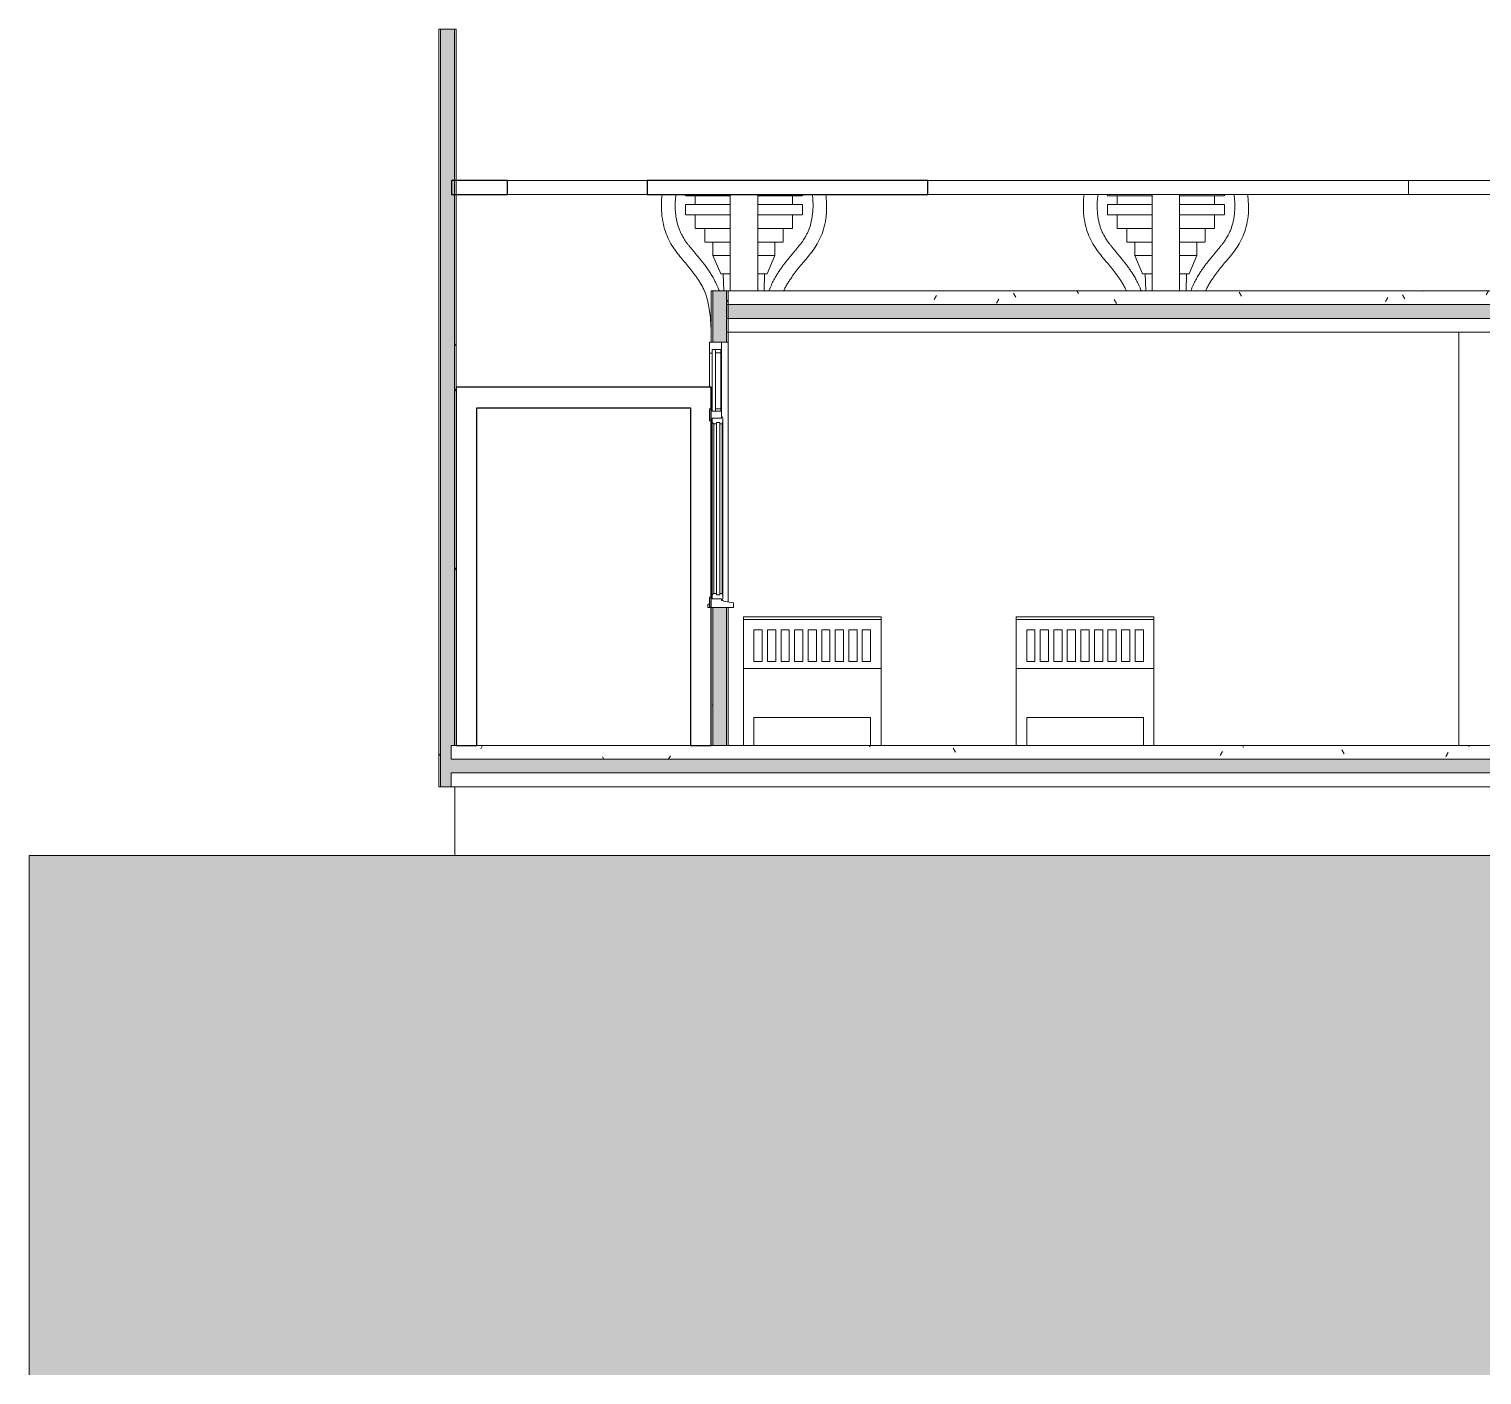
# Model space of a CAD drawing. Header units: millimetres. Extents: x -53195 to 48757, y -8729 to 15500.
# Drawn here: x -53195 to -42648, y -4570 to 5200 of the extents above; entities that cross this region are included whole.
import ezdxf

# ---------------------------------------------------------------- set-up
doc = ezdxf.new("R2010")
doc.units = ezdxf.units.MM
for name, color, linetype, lineweight in [('A-DETL-GENF', 92, 'Continuous', 9), ('A-DETL-THIN', 151, 'Continuous', 9), ('A-FLOR-FNSH', 192, 'Continuous', 35), ('A-FLOR-MCUT', 51, 'Continuous', 9), ('A-FLOR-PATT', 8, 'Continuous', 35), ('A-GENM', 13, 'Continuous', 9), ('A-GLAZ', 151, 'Continuous', 9), ('A-WALL', 113, 'Continuous', 9), ('A-WALL-FNSH', 113, 'Continuous', 25), ('A-WALL-PATT', 111, 'Continuous', 25), ('I-FURN', 30, 'Continuous', 9), ('I-WALL', 2, 'Continuous', 9)]:
    doc.layers.add(name, color=color, linetype=linetype, lineweight=lineweight)
pattern_1 = [(0, (-5970.54, 5575), (812.8, 203.2), [33.528, -576.072, 33.528, -576.072, -3251.2]), (0, (-5970.54, 5575), (812.8, 203.2), [-1219.2, 33.528, -1185.672, 33.528, -576.072, -1422.4]), (0, (-5970.54, 5575), (812.8, 203.2), [-3048, 33.528, -372.872, 33.528, -982.472]), (120, (-5665.74, 5676.6), (-582.3764, 602.30545), [33.528, -576.072, 33.528, -3827.272]), (120, (-5665.74, 5676.6), (-582.3764, 602.30545), [-643.128, -576.072, 33.528, -1185.672, -2032]), (120, (-5665.74, 5676.6), (-582.3764, 602.30545), [-2438.4, 33.528, -576.072, 33.528, -1388.872]), (120, (-5665.74, 5676.6), (-582.3764, 602.30545), [-3081.528, -372.872, 33.528, -982.472]), (240, (-5564.14, 6083), (-230.4236, -805.50545), [33.528, -576.072, 33.528, -576.072, -3251.2]), (240, (-5564.14, 6083), (-230.4236, -805.50545), [-1219.2, 33.528, -1185.672, 33.528, -576.072, -1422.4]), (240, (-5564.14, 6083), (-230.4236, -805.50545), [-3048, 33.528, -372.872, 33.528, -982.472])]

# ---------------------------------------------------------------- blocks, each defined once
blk = doc.blocks.new('Arched _2_ - Arched _2_-211957-Section 4')
at = {"layer": 'A-GLAZ', "lineweight": 18}
for p, q in [((-48255, 2926), (-48255, 2846)), ((-48169, 2926), (-48255, 2926)), ((-48237, 2874), (-48237, 2425)), ((-48213, 2874), (-48237, 2874)), ((-48237, 2846), (-48237, 2874)), ((-48237, 2874), (-48169, 2874)), ((-48213, 2874), (-48213, 2849)), ((-48174, 2874), (-48213, 2874)), ((-48213, 2425), (-48213, 2874)), ((-48213, 2849), (-48174, 2849)), ((-48174, 2849), (-48174, 2874)), ((-48169, 2874), (-48169, 2926)), ((-48255, 2846), (-48237, 2846)), ((-48255, 2443), (-48255, 2357)), ((-48237, 2443), (-48255, 2443)), ((-48237, 2425), (-48237, 2443)), ((-48213, 2443), (-48213, 2425)), ((-48174, 2443), (-48213, 2443)), ((-48174, 2425), (-48174, 2443)), ((-48255, 2357), (-48237, 2357)), ((-48237, 2425), (-48213, 2425)), ((-48169, 2425), (-48237, 2425)), ((-48169, 2375), (-48237, 2375)), ((-48237, 2375), (-48237, 2345)), ((-48237, 2357), (-48237, 2375)), ((-48237, 2375), (-48169, 2375)), ((-48237, 2345), (-48223, 2335)), ((-48223, 2335), (-48205, 2335)), ((-48213, 2425), (-48174, 2425)), ((-48205, 2345), (-48205, 1093)), ((-48181, 2345), (-48205, 2345)), ((-48205, 2335), (-48205, 2345)), ((-48205, 2345), (-48181, 2345)), ((-48181, 1093), (-48181, 2345)), ((-48181, 2345), (-48181, 2335)), ((-48181, 2335), (-48163, 2335)), ((-48169, 2375), (-48169, 2425)), ((-48163, 2385), (-48169, 2385)), ((-48169, 2385), (-48169, 2375)), ((-48158, 2374), (-48163, 2385)), ((-48163, 2335), (-48158, 2352)), ((-48158, 2352), (-48158, 2374)), ((-48255, 1075), (-48255, 1000)), ((-48237, 1075), (-48255, 1075)), ((-48223, 1103), (-48237, 1093)), ((-48237, 1093), (-48237, 1063)), ((-48237, 1063), (-48237, 1075)), ((-48237, 1063), (-48169, 1063)), ((-48169, 1063), (-48237, 1063)), ((-48205, 1103), (-48223, 1103)), ((-48205, 1093), (-48205, 1103)), ((-48205, 1093), (-48181, 1093)), ((-48181, 1093), (-48205, 1093)), ((-48163, 1103), (-48181, 1103)), ((-48181, 1103), (-48181, 1093)), ((-48169, 1063), (-48169, 1053)), ((-48169, 1051), (-48169, 1063)), ((-48158, 1086), (-48163, 1103)), ((-48163, 1053), (-48158, 1064)), ((-48158, 1064), (-48158, 1086)), ((-48255, 1000), (-48082, 1000)), ((-48169, 1053), (-48163, 1053)), ((-48154, 1050), (-48169, 1051)), ((-48154, 1047), (-48154, 1050)), ((-48082, 1034), (-48154, 1047)), ((-48082, 1000), (-48082, 1034))]:
    blk.add_line(p, q, dxfattribs=at)
at = {"layer": 'A-GLAZ'}
for p, q in [((-48174, 2443), (-48174, 2849)), ((-48169, 2874), (-48169, 2425)), ((-48255, 2600), (-48255, 2846)), ((-48237, 2345), (-48237, 1093)), ((-48223, 1103), (-48223, 2335)), ((-48163, 1103), (-48163, 2335)), ((-48158, 1086), (-48158, 2352)), ((-48255, 1025), (-48268, 1025)), ((-48268, 1025), (-48268, 1000)), ((-48268, 1000), (-48255, 1000)), ((-48255, 1000), (-48255, 1025))]:
    blk.add_line(p, q, dxfattribs=at)
blk = doc.blocks.new('Bed _2_ - 1422 x 1981mm - Double-188209-Section 4')
at = {"layer": 'I-FURN'}
for p, q in [((-46029, 914), (-46029, 933)), ((-45029, 933), (-46029, 933)), ((-46029, 914), (-45029, 914)), ((-45029, 914), (-46029, 914)), ((-46029, 914), (-46029, 559)), ((-45029, 933), (-45029, 914)), ((-45029, 0), (-45029, 914)), ((-45953, 610), (-45953, 838)), ((-45953, 838), (-45893, 838)), ((-45893, 838), (-45893, 610)), ((-45855, 610), (-45855, 838)), ((-45855, 838), (-45795, 838)), ((-45795, 838), (-45795, 610)), ((-45756, 610), (-45756, 838)), ((-45756, 838), (-45696, 838)), ((-45696, 838), (-45696, 610)), ((-45658, 610), (-45658, 838)), ((-45658, 838), (-45598, 838)), ((-45598, 838), (-45598, 610)), ((-45560, 610), (-45560, 838)), ((-45560, 838), (-45499, 838)), ((-45499, 838), (-45499, 610)), ((-45461, 610), (-45461, 838)), ((-45461, 838), (-45401, 838)), ((-45401, 838), (-45401, 610)), ((-45363, 610), (-45363, 838)), ((-45363, 838), (-45303, 838)), ((-45303, 838), (-45303, 610)), ((-45264, 610), (-45264, 838)), ((-45264, 838), (-45204, 838)), ((-45204, 838), (-45204, 610)), ((-45166, 610), (-45166, 838)), ((-45166, 838), (-45106, 838)), ((-45106, 838), (-45106, 610)), ((-45029, 559), (-46029, 559)), ((-46029, 559), (-46029, 0)), ((-45893, 610), (-45953, 610)), ((-45795, 610), (-45855, 610)), ((-45696, 610), (-45756, 610)), ((-45598, 610), (-45658, 610)), ((-45499, 610), (-45560, 610)), ((-45401, 610), (-45461, 610)), ((-45303, 610), (-45363, 610)), ((-45204, 610), (-45264, 610)), ((-45106, 610), (-45166, 610)), ((-45029, 0), (-45029, 559)), ((-45953, 0), (-45953, 203)), ((-45953, 203), (-45106, 203)), ((-45106, 203), (-45106, 0)), ((-46029, 0), (-45953, 0)), ((-45106, 0), (-45029, 0))]:
    blk.add_line(p, q, dxfattribs=at)
blk = doc.blocks.new('Family1 - Family1-218933-Section 4')
at = {"layer": 'A-GENM', "lineweight": 25}
for p, q in [((-49721, 4100), (-50129, 4100)), ((-50129, 4100), (-50129, 4000)), ((-49721, 4000), (-49721, 4100)), ((-46670, 4100), (-48707, 4100)), ((-48707, 4100), (-48707, 4000)), ((-46670, 4000), (-46670, 4100)), ((-37676, 4100), (-39695, 4100)), ((-39695, 4100), (-39695, 4000)), ((-37676, 4000), (-37676, 4100)), ((-34548, 4100), (-36138, 4100)), ((-36138, 4100), (-36138, 4000)), ((-34548, 4000), (-34548, 4100)), ((-31618, 4100), (-32026, 4100)), ((-32026, 4100), (-32026, 4000)), ((-31618, 4000), (-31618, 4100)), ((-50129, 4000), (-49721, 4000)), ((-48707, 4000), (-46670, 4000)), ((-39695, 4000), (-37676, 4000)), ((-36138, 4000), (-34548, 4000)), ((-32026, 4000), (-31618, 4000))]:
    blk.add_line(p, q, dxfattribs=at)
at = {"layer": 'A-GENM'}
for p, q in [((-49721, 4100), (-48707, 4100)), ((-46670, 4100), (-43182, 4100)), ((-43182, 4100), (-39695, 4100)), ((-43182, 4100), (-43182, 4000)), ((-37676, 4100), (-36138, 4100)), ((-34548, 4100), (-32026, 4100)), ((-48707, 4000), (-49721, 4000)), ((-43182, 4000), (-46670, 4000)), ((-39695, 4000), (-43182, 4000)), ((-36138, 4000), (-37676, 4000)), ((-32026, 4000), (-34548, 4000))]:
    blk.add_line(p, q, dxfattribs=at)
blk = doc.blocks.new('Family8 - COLUMN-V42-Section 4')
at = {"layer": 'A-GENM'}
for p, q in [((-48430, 4000), (-48430, 3990)), ((-48430, 3926), (-48430, 3851)), ((-48428, 3990), (-48105, 3990)), ((-48105, 3926), (-48428, 3926)), ((-48359, 3990), (-48359, 3926)), ((-47905, 3990), (-47582, 3990)), ((-47582, 3926), (-47905, 3926)), ((-47652, 3926), (-47652, 3990)), ((-47580, 3990), (-47580, 4000)), ((-47580, 3851), (-47580, 3926)), ((-48105, 3851), (-48428, 3851)), ((-48359, 3851), (-48359, 3751)), ((-47582, 3851), (-47905, 3851)), ((-47652, 3751), (-47652, 3851)), ((-48105, 3751), (-48357, 3751)), ((-48290, 3751), (-48290, 3652)), ((-47653, 3751), (-47905, 3751)), ((-47721, 3652), (-47721, 3751)), ((-48105, 3652), (-48288, 3652)), ((-48231, 3652), (-48231, 3557)), ((-47722, 3652), (-47905, 3652)), ((-47780, 3557), (-47780, 3652)), ((-48231, 3557), (-48174, 3423)), ((-48105, 3557), (-48231, 3557)), ((-47780, 3557), (-47905, 3557)), ((-47836, 3423), (-47780, 3557)), ((-48156, 3423), (-48174, 3423)), ((-48152, 3300), (-48155, 3423)), ((-48155, 3423), (-48105, 3423)), ((-47905, 3423), (-47855, 3423)), ((-47855, 3423), (-47859, 3300)), ((-47836, 3423), (-47854, 3423))]:
    blk.add_line(p, q, dxfattribs=at)
for points, knots in [([(-48600, 4000), (-48605, 3951), (-48606, 3875), (-48592, 3782), (-48571, 3713), (-48544, 3654), (-48512, 3603), (-48478, 3559), (-48445, 3520), (-48414, 3484), (-48385, 3448), (-48361, 3416), (-48342, 3387), (-48327, 3365), (-48312, 3340), (-48292, 3301), (-48269, 3239), (-48249, 3128), (-48243, 3021), (-48243, 2956)], [-2.569216, -2.569216, -2.569216, -2.569216, -2.321029, -2.155241, -1.989453, -1.823666, -1.657878, -1.49209, -1.326302, -1.160515, -0.994727, -0.828939, -0.746045, -0.663151, -0.580257, -0.497363, -0.331576, -0.165788, 0, 0, 0, 0]), ([(-48186, 3301), (-48187, 3304), (-48193, 3322), (-48206, 3353), (-48222, 3383), (-48234, 3404), (-48241, 3416), (-48247, 3424), (-48252, 3433), (-48259, 3443), (-48267, 3455), (-48277, 3470), (-48290, 3488), (-48306, 3509), (-48322, 3528), (-48337, 3548), (-48351, 3563), (-48361, 3576), (-48372, 3589), (-48385, 3604), (-48401, 3623), (-48416, 3642), (-48434, 3667), (-48451, 3695), (-48466, 3725), (-48476, 3749), (-48485, 3776), (-48493, 3805), (-48499, 3837), (-48504, 3883), (-48506, 3936), (-48500, 3982), (-48498, 4000)], [0.400079, 0.400079, 0.400079, 0.400079, 0.414469, 0.497363, 0.580257, 0.621704, 0.663151, 0.683875, 0.704598, 0.746045, 0.787492, 0.828939, 0.911833, 0.994727, 1.077621, 1.160515, 1.243408, 1.284855, 1.326302, 1.409196, 1.49209, 1.574984, 1.657878, 1.823666, 1.90656, 1.989453, 2.072347, 2.155241, 2.238135, 2.321029, 2.486817, 2.590779, 2.590779, 2.590779, 2.590779]), ([(-48105, 3301), (-48105, 3304), (-48105, 3318), (-48105, 3340), (-48105, 3365), (-48105, 3387), (-48105, 3416), (-48105, 3448), (-48105, 3484), (-48105, 3520), (-48105, 3559), (-48105, 3603), (-48105, 3654), (-48105, 3713), (-48105, 3782), (-48105, 3875), (-48105, 3953), (-48105, 4001)], [0.472931, 0.472931, 0.472931, 0.472931, 0.497363, 0.580257, 0.663151, 0.746045, 0.828939, 0.994727, 1.160515, 1.326302, 1.49209, 1.657878, 1.823666, 1.989453, 2.155241, 2.321029, 2.569216, 2.569216, 2.569216, 2.569216]), ([(-47905, 4000), (-47905, 3951), (-47905, 3875), (-47905, 3782), (-47905, 3713), (-47905, 3654), (-47905, 3603), (-47905, 3559), (-47905, 3520), (-47905, 3484), (-47905, 3448), (-47905, 3416), (-47905, 3387), (-47905, 3365), (-47905, 3340), (-47905, 3318), (-47905, 3304), (-47905, 3300)], [-2.569216, -2.569216, -2.569216, -2.569216, -2.321029, -2.155241, -1.989453, -1.823666, -1.657878, -1.49209, -1.326302, -1.160515, -0.994727, -0.828939, -0.746045, -0.663151, -0.580257, -0.497363, -0.472931, -0.472931, -0.472931, -0.472931]), ([(-47509, 4000), (-47507, 3982), (-47503, 3937), (-47504, 3883), (-47510, 3837), (-47516, 3805), (-47523, 3776), (-47532, 3749), (-47542, 3725), (-47557, 3695), (-47574, 3667), (-47593, 3642), (-47608, 3623), (-47623, 3604), (-47636, 3589), (-47647, 3576), (-47658, 3563), (-47671, 3548), (-47687, 3528), (-47702, 3509), (-47718, 3488), (-47731, 3470), (-47742, 3455), (-47750, 3443), (-47756, 3433), (-47762, 3424), (-47767, 3416), (-47774, 3404), (-47787, 3383), (-47802, 3353), (-47815, 3322), (-47822, 3304), (-47823, 3301)], [-2.590779, -2.590779, -2.590779, -2.590779, -2.486817, -2.321029, -2.238135, -2.155241, -2.072347, -1.989453, -1.90656, -1.823666, -1.657878, -1.574984, -1.49209, -1.409196, -1.326302, -1.284855, -1.243408, -1.160515, -1.077621, -0.994727, -0.911833, -0.828939, -0.787492, -0.746045, -0.704598, -0.683875, -0.663151, -0.621704, -0.580257, -0.497363, -0.414469, -0.400079, -0.400079, -0.400079, -0.400079]), ([(-47716, 3301), (-47714, 3304), (-47708, 3318), (-47697, 3340), (-47681, 3365), (-47666, 3387), (-47647, 3416), (-47623, 3448), (-47594, 3484), (-47563, 3520), (-47530, 3559), (-47496, 3603), (-47465, 3654), (-47437, 3713), (-47417, 3782), (-47402, 3875), (-47406, 3953), (-47411, 4001)], [0.472931, 0.472931, 0.472931, 0.472931, 0.497363, 0.580257, 0.663151, 0.746045, 0.828939, 0.994727, 1.160515, 1.326302, 1.49209, 1.657878, 1.823666, 1.989453, 2.155241, 2.321029, 2.569216, 2.569216, 2.569216, 2.569216])]:
    blk.add_open_spline(points, degree=3, knots=knots, dxfattribs=at)
blk = doc.blocks.new('Family8 - COLUMN-V43-Section 4')
at = {"layer": 'A-GENM'}
for p, q in [((-45367, 4000), (-45367, 3990)), ((-45367, 3926), (-45367, 3851)), ((-45366, 3990), (-45043, 3990)), ((-45043, 3926), (-45366, 3926)), ((-45296, 3990), (-45296, 3926)), ((-44842, 3990), (-44519, 3990)), ((-44519, 3926), (-44842, 3926)), ((-44589, 3926), (-44589, 3990)), ((-44518, 3990), (-44518, 4000)), ((-44518, 3851), (-44518, 3926)), ((-45043, 3851), (-45366, 3851)), ((-45296, 3851), (-45296, 3751)), ((-44519, 3851), (-44842, 3851)), ((-44589, 3751), (-44589, 3851)), ((-45043, 3751), (-45295, 3751)), ((-45227, 3751), (-45227, 3652)), ((-44591, 3751), (-44842, 3751)), ((-44658, 3652), (-44658, 3751)), ((-45043, 3652), (-45226, 3652)), ((-45168, 3652), (-45168, 3557)), ((-44660, 3652), (-44842, 3652)), ((-44717, 3557), (-44717, 3652)), ((-45168, 3557), (-45111, 3423)), ((-45043, 3557), (-45168, 3557)), ((-44717, 3557), (-44843, 3557)), ((-44774, 3423), (-44717, 3557)), ((-45093, 3423), (-45111, 3423)), ((-45089, 3300), (-45093, 3423)), ((-45093, 3423), (-45042, 3423)), ((-44843, 3423), (-44793, 3423)), ((-44793, 3423), (-44796, 3300)), ((-44774, 3423), (-44792, 3423))]:
    blk.add_line(p, q, dxfattribs=at)
for points, knots in [([(-45537, 4000), (-45542, 3951), (-45543, 3875), (-45529, 3782), (-45508, 3713), (-45481, 3654), (-45449, 3603), (-45416, 3559), (-45382, 3520), (-45352, 3484), (-45323, 3448), (-45299, 3416), (-45279, 3387), (-45264, 3365), (-45249, 3340), (-45238, 3318), (-45231, 3304), (-45230, 3300)], [-2.569216, -2.569216, -2.569216, -2.569216, -2.321029, -2.155241, -1.989453, -1.823666, -1.657878, -1.49209, -1.326302, -1.160515, -0.994727, -0.828939, -0.746045, -0.663151, -0.580257, -0.497363, -0.472931, -0.472931, -0.472931, -0.472931]), ([(-45123, 3301), (-45124, 3304), (-45130, 3322), (-45143, 3353), (-45159, 3383), (-45171, 3404), (-45179, 3416), (-45184, 3424), (-45189, 3433), (-45196, 3443), (-45204, 3455), (-45215, 3470), (-45228, 3488), (-45244, 3509), (-45259, 3528), (-45275, 3548), (-45288, 3563), (-45299, 3576), (-45309, 3589), (-45323, 3604), (-45338, 3623), (-45353, 3642), (-45372, 3667), (-45389, 3695), (-45404, 3725), (-45414, 3749), (-45423, 3776), (-45430, 3805), (-45436, 3837), (-45441, 3883), (-45443, 3936), (-45438, 3982), (-45435, 4000)], [0.400079, 0.400079, 0.400079, 0.400079, 0.414469, 0.497363, 0.580257, 0.621704, 0.663151, 0.683875, 0.704598, 0.746045, 0.787492, 0.828939, 0.911833, 0.994727, 1.077621, 1.160515, 1.243408, 1.284855, 1.326302, 1.409196, 1.49209, 1.574984, 1.657878, 1.823666, 1.90656, 1.989453, 2.072347, 2.155241, 2.238135, 2.321029, 2.486817, 2.590779, 2.590779, 2.590779, 2.590779]), ([(-45042, 3301), (-45042, 3304), (-45042, 3318), (-45042, 3340), (-45042, 3365), (-45042, 3387), (-45042, 3416), (-45042, 3448), (-45042, 3484), (-45042, 3520), (-45042, 3559), (-45042, 3603), (-45042, 3654), (-45042, 3713), (-45042, 3782), (-45042, 3875), (-45042, 3953), (-45042, 4001)], [0.472931, 0.472931, 0.472931, 0.472931, 0.497363, 0.580257, 0.663151, 0.746045, 0.828939, 0.994727, 1.160515, 1.326302, 1.49209, 1.657878, 1.823666, 1.989453, 2.155241, 2.321029, 2.569216, 2.569216, 2.569216, 2.569216]), ([(-44843, 4000), (-44843, 3951), (-44843, 3875), (-44843, 3782), (-44843, 3713), (-44843, 3654), (-44843, 3603), (-44843, 3559), (-44843, 3520), (-44843, 3484), (-44843, 3448), (-44843, 3416), (-44843, 3387), (-44843, 3365), (-44843, 3340), (-44843, 3318), (-44843, 3304), (-44843, 3300)], [-2.569216, -2.569216, -2.569216, -2.569216, -2.321029, -2.155241, -1.989453, -1.823666, -1.657878, -1.49209, -1.326302, -1.160515, -0.994727, -0.828939, -0.746045, -0.663151, -0.580257, -0.497363, -0.472931, -0.472931, -0.472931, -0.472931]), ([(-44447, 4000), (-44445, 3982), (-44441, 3937), (-44442, 3883), (-44447, 3837), (-44453, 3805), (-44461, 3776), (-44469, 3749), (-44480, 3725), (-44495, 3695), (-44512, 3667), (-44530, 3642), (-44545, 3623), (-44560, 3604), (-44574, 3589), (-44585, 3576), (-44595, 3563), (-44608, 3548), (-44624, 3528), (-44640, 3509), (-44655, 3488), (-44668, 3470), (-44679, 3455), (-44687, 3443), (-44694, 3433), (-44699, 3424), (-44705, 3416), (-44712, 3404), (-44724, 3383), (-44740, 3353), (-44753, 3322), (-44759, 3304), (-44760, 3301)], [-2.590779, -2.590779, -2.590779, -2.590779, -2.486817, -2.321029, -2.238135, -2.155241, -2.072347, -1.989453, -1.90656, -1.823666, -1.657878, -1.574984, -1.49209, -1.409196, -1.326302, -1.284855, -1.243408, -1.160515, -1.077621, -0.994727, -0.911833, -0.828939, -0.787492, -0.746045, -0.704598, -0.683875, -0.663151, -0.621704, -0.580257, -0.497363, -0.414469, -0.400079, -0.400079, -0.400079, -0.400079]), ([(-44653, 3301), (-44652, 3304), (-44645, 3318), (-44634, 3340), (-44619, 3365), (-44604, 3387), (-44584, 3416), (-44561, 3448), (-44532, 3484), (-44501, 3520), (-44467, 3559), (-44434, 3603), (-44402, 3654), (-44375, 3713), (-44354, 3782), (-44339, 3875), (-44344, 3953), (-44348, 4001)], [0.472931, 0.472931, 0.472931, 0.472931, 0.497363, 0.580257, 0.663151, 0.746045, 0.828939, 0.994727, 1.160515, 1.326302, 1.49209, 1.657878, 1.823666, 1.989453, 2.155241, 2.321029, 2.569216, 2.569216, 2.569216, 2.569216])]:
    blk.add_open_spline(points, degree=3, knots=knots, dxfattribs=at)
blk = doc.blocks.new('elman - elman-246418-Section 4')
at = {"layer": 'A-GENM', "lineweight": 25}
for p, q in [((-50095, 2600), (-50095, 0)), ((-48243, 2600), (-50095, 2600)), ((-48243, 0), (-48243, 2600)), ((-49945, 0), (-49945, 2450)), ((-49945, 2450), (-48393, 2450)), ((-48393, 2450), (-48393, 0)), ((-50095, 0), (-49945, 0)), ((-48393, 0), (-48243, 0))]:
    blk.add_line(p, q, dxfattribs=at)

msp = doc.modelspace()

# ---------------------------------------------------------------- hatches: boundary and pattern name
at = {"layer": 'A-DETL-GENF'}
h = msp.add_hatch(dxfattribs=at)
h.set_pattern_fill('FP_4', style=0, pattern_type=2)
h.set_pattern_definition([(0, (-5970.54, 5575), (635, 635), [635, -635]), (0, (-5970.54, 5813.1), (635, 635), [635, -635]), (0, (-5970.54, 6051.25), (635, 635), [635, -635]), (90, (-5891.17, 6130.6), (-635, 635), [635, -635]), (90, (-5653.04, 6130.6), (-635, 635), [635, -635]), (90, (-5414.9, 6130.6), (-635, 635), [635, -635])])
h.paths.add_polyline_path([(567, -4570), (44650, -4570), (44650, -300), (11605, -300), (11603, -900), (860, -900), (860, -1100), (-2048, -1100), (-2048, -3350), (-31904, -3350), (-31904, -800), (-53195, -800), (-53195, -4570), (-2702, -4570)], flags=0)
at = {"layer": 'A-FLOR-PATT', "lineweight": 9}
h = msp.add_hatch(dxfattribs=at)
h.set_pattern_fill('FP_2', color=256, style=0, pattern_type=2)
h.set_pattern_definition(pattern_1)
h.paths.add_polyline_path([(-38864, 3200), (-31904, 3200), (-31904, 3300), (-48131, 3300), (-48131, 3200), (-39068, 3200)], flags=0)
at = {"layer": 'A-FLOR-PATT'}
for points in [[(-38864, 3100), (-31904, 3100), (-31904, 3200), (-48131, 3200), (-48131, 3100), (-39068, 3100)], [(-46832, -200), (-31904, -200), (-31904, -100), (-50131, -100), (-50131, -200), (-47649, -200)]]:
    msp.add_hatch(color=256, dxfattribs=at).paths.add_polyline_path(points, flags=0)
at = {"layer": 'A-FLOR-PATT', "lineweight": 9}
h = msp.add_hatch(dxfattribs=at)
h.set_pattern_fill('FP_2', color=256, style=0, pattern_type=2)
h.set_pattern_definition(pattern_1)
h.paths.add_polyline_path([(-50131, -100), (-31904, -100), (-31904, 0), (-50131, 0)], flags=0)
at = {"layer": 'A-WALL-PATT', "lineweight": 9}
h = msp.add_hatch(dxfattribs=at)
h.set_pattern_fill('FP_2', color=256, style=0, pattern_type=2)
h.set_pattern_definition(pattern_1)
h.paths.add_polyline_path([(-50207, -300), (-50207, 5200), (-50219, 5200), (-50219, -300)], flags=0)
at = {"layer": 'A-WALL-PATT'}
msp.add_hatch(color=256, dxfattribs=at).paths.add_polyline_path([(-50131, -300), (-50131, 0), (-50107, 0), (-50107, 5200), (-50207, 5200), (-50207, -300)], flags=0)
at = {"layer": 'A-WALL-PATT', "lineweight": 9}
h = msp.add_hatch(dxfattribs=at)
h.set_pattern_fill('FP_2', color=256, style=0, pattern_type=2)
h.set_pattern_definition(pattern_1)
h.paths.add_polyline_path([(-50101, 0), (-50095, 0), (-50095, 5200), (-50107, 5200), (-50107, 0)], flags=0)
h = msp.add_hatch(dxfattribs=at)
h.set_pattern_fill('FP_2', color=256, style=0, pattern_type=2)
h.set_pattern_definition(pattern_1)
h.paths.add_polyline_path([(-48231, 0), (-48231, 1000), (-48243, 1000), (-48243, 0)], flags=0)
h.paths.add_polyline_path([(-48231, 2926), (-48231, 3300), (-48243, 3300), (-48243, 2926)], flags=0)
at = {"layer": 'A-WALL-PATT'}
h = msp.add_hatch(color=256, dxfattribs=at)
h.paths.add_polyline_path([(-48131, 0), (-48131, 1000), (-48231, 1000), (-48231, 0)], flags=0)
h.paths.add_polyline_path([(-48131, 2926), (-48131, 3300), (-48231, 3300), (-48231, 2926)], flags=0)
at = {"layer": 'A-WALL-PATT', "lineweight": 9}
h = msp.add_hatch(dxfattribs=at)
h.set_pattern_fill('FP_2', color=256, style=0, pattern_type=2)
h.set_pattern_definition(pattern_1)
h.paths.add_polyline_path([(-48119, 0), (-48119, 1000), (-48131, 1000), (-48131, 0)], flags=0)
h.paths.add_polyline_path([(-48119, 2926), (-48119, 3300), (-48131, 3300), (-48131, 2926)], flags=0)

# ---------------------------------------------------------------- linework, layer by layer
at = {"layer": 'A-DETL-THIN'}
for p, q in [((-50104, -300), (-50104, -800)), ((-31904, -300), (-50104, -300)), ((-31904, -800), (-53195, -800)), ((-53195, -800), (-53195, -4570))]:
    msp.add_line(p, q, dxfattribs=at)
at = {"layer": 'A-FLOR-FNSH', "color": 1, "lineweight": 18}
for p, q in [((-31904, 3300), (-48131, 3300)), ((-48131, 3300), (-48131, 3000)), ((-48131, 3000), (-42349, 3000)), ((-48009, 0), (-50095, 0)), ((-47086, 0), (-47933, 0)), ((-46029, 0), (-47009, 0)), ((-45106, 0), (-45953, 0)), ((-31904, 0), (-45029, 0)), ((-50131, -300), (-50104, -300))]:
    msp.add_line(p, q, dxfattribs=at)
at = {"layer": 'A-FLOR-MCUT'}
for p, q in [((-31904, 3200), (-48131, 3200)), ((-31904, 3100), (-48131, 3100)), ((-50095, 0), (-50131, 0)), ((-50131, 0), (-50131, -100)), ((-31904, -100), (-50131, -100)), ((-31904, -200), (-50131, -200)), ((-50131, -200), (-50131, -300))]:
    msp.add_line(p, q, dxfattribs=at)
at = {"layer": 'A-WALL', "color": 1, "lineweight": 18}
for p, q in [((-50107, 5200), (-50207, 5200)), ((-48131, 3300), (-48231, 3300)), ((-48231, 2926), (-48131, 2926)), ((-48131, 1000), (-48231, 1000)), ((-50207, -300), (-50131, -300))]:
    msp.add_line(p, q, dxfattribs=at)
at = {"layer": 'A-WALL'}
for p, q in [((-50207, -300), (-50207, 5200)), ((-50107, 0), (-50107, 5200)), ((-48231, 2926), (-48231, 3300)), ((-48131, 2926), (-48131, 3000)), ((-48231, 0), (-48231, 1000)), ((-48131, 0), (-48131, 1000))]:
    msp.add_line(p, q, dxfattribs=at)
at = {"layer": 'A-WALL-FNSH', "color": 5, "lineweight": 18}
for p, q in [((-50219, 5200), (-50219, -300)), ((-50207, 5200), (-50219, 5200)), ((-50095, 5200), (-50107, 5200)), ((-50095, 0), (-50095, 5200)), ((-48243, 3300), (-48243, 2926)), ((-48231, 3300), (-48243, 3300)), ((-48119, 2926), (-48119, 3300)), ((-48243, 2926), (-48231, 2926)), ((-48131, 2926), (-48119, 2926)), ((-48243, 1000), (-48243, 0)), ((-48231, 1000), (-48243, 1000)), ((-48119, 1000), (-48131, 1000)), ((-48119, 0), (-48119, 1000)), ((-50219, -300), (-50207, -300))]:
    msp.add_line(p, q, dxfattribs=at)
at = {"layer": 'I-WALL'}
for p, q in [((-42816, 3000), (-42816, 0)), ((-48119, 2926), (-48119, 1040))]:
    msp.add_line(p, q, dxfattribs=at)

# ---------------------------------------------------------------- block references
at = {"layer": 'A-GENM'}
for name in ['Family1 - Family1-218933-Section 4', 'Family8 - COLUMN-V42-Section 4', 'Family8 - COLUMN-V43-Section 4', 'elman - elman-246418-Section 4']:
    msp.add_blockref(name, (0, 0), dxfattribs=at)
at = {"layer": 'A-GLAZ'}
msp.add_blockref('Arched _2_ - Arched _2_-211957-Section 4', (0, 0), dxfattribs=at)
at = {"layer": 'I-FURN'}
for p in [(-1980, 0), (0, 0)]:
    msp.add_blockref('Bed _2_ - 1422 x 1981mm - Double-188209-Section 4', p, dxfattribs=at)

doc.saveas('drawing.dxf')
